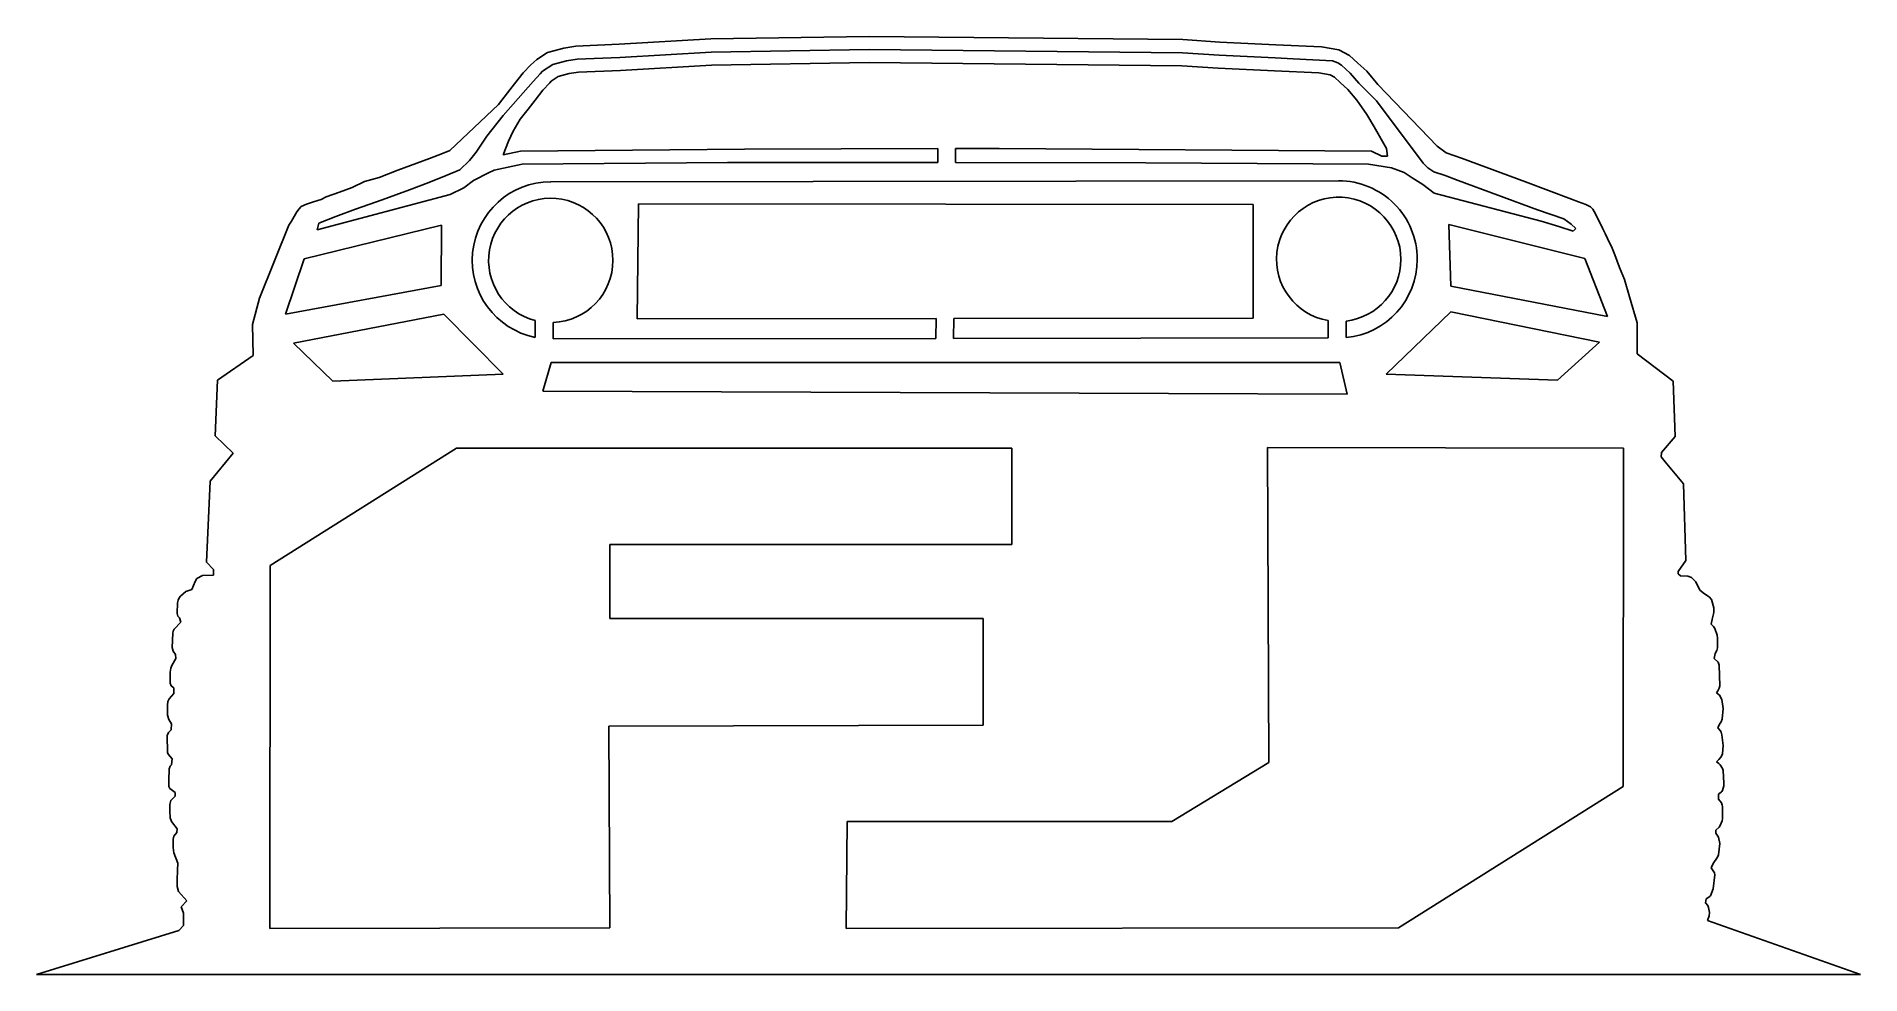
# Model space of a CAD drawing. Header units: metres. Extents: x 59.6 to 70.4, y 13.6 to 19.2.
import ezdxf

# ---------------------------------------------------------------- set-up
doc = ezdxf.new("R2010")
doc.units = ezdxf.units.M

msp = doc.modelspace()

# ---------------------------------------------------------------- linework, layer by layer
at = {"color": 7, "linetype": 'CONTINUOUS'}
for p, q in [((62.67, 18.933), (62.735, 18.951)), ((62.79, 18.959), (63.042, 18.97)), ((63.042, 18.97), (63.585, 19.001)), ((63.585, 19.001), (64.525, 19.017)), ((64.525, 19.017), (66.393, 18.998)), ((66.393, 18.998), (66.61, 18.983)), ((66.61, 18.983), (66.946, 18.967)), ((66.946, 18.967), (67.21, 18.955)), ((67.21, 18.955), (67.278, 18.943)), ((67.346, 19.002), (67.398, 18.954)), ((67.398, 18.954), (67.449, 18.894)), ((62.531, 18.793), (62.578, 18.853)), ((62.578, 18.853), (62.619, 18.896)), ((62.619, 18.896), (62.627, 18.905)), ((67.303, 18.93), (67.338, 18.898)), ((67.338, 18.898), (67.383, 18.856)), ((67.383, 18.856), (67.438, 18.792)), ((67.449, 18.894), (67.554, 18.789)), ((62.442, 18.679), (62.489, 18.739)), ((62.489, 18.739), (62.531, 18.793)), ((67.438, 18.792), (67.496, 18.707)), ((67.554, 18.789), (67.833, 18.416)), ((62.244, 18.577), (62.341, 18.701)), ((62.4, 18.607), (62.442, 18.679)), ((67.496, 18.707), (67.541, 18.633)), ((67.541, 18.633), (67.614, 18.504)), ((62.18, 18.482), (62.244, 18.577)), ((62.341, 18.466), (62.372, 18.548)), ((62.372, 18.548), (62.4, 18.607)), ((67.917, 18.517), (67.971, 18.478)), ((61.787, 18.403), (61.901, 18.444)), ((61.901, 18.444), (61.978, 18.475)), ((61.978, 18.475), (62.023, 18.491)), ((62.082, 18.377), (62.139, 18.432)), ((62.139, 18.432), (62.18, 18.482)), ((62.445, 18.489), (62.341, 18.466)), ((63.782, 18.499), (62.445, 18.489)), ((66.178, 18.419), (65.041, 18.42)), ((65.301, 18.504), (65.042, 18.503)), ((67.525, 18.488), (65.301, 18.504)), ((67.586, 18.459), (67.525, 18.488)), ((67.621, 18.459), (67.586, 18.459)), ((67.614, 18.504), (67.621, 18.459)), ((67.833, 18.416), (67.861, 18.388)), ((67.971, 18.478), (68.063, 18.446)), ((68.063, 18.446), (68.444, 18.304)), ((61.44, 18.271), (61.513, 18.306)), ((61.513, 18.306), (61.6, 18.331)), ((61.6, 18.331), (61.711, 18.375)), ((61.711, 18.375), (61.787, 18.403)), ((61.782, 18.257), (61.897, 18.3)), ((61.897, 18.3), (62.001, 18.343)), ((62.001, 18.343), (62.082, 18.377)), ((62.164, 18.313), (62.106, 18.269)), ((62.253, 18.359), (62.164, 18.313)), ((62.287, 18.374), (62.253, 18.359)), ((67.288, 18.309), (67.288, 18.309)), ((67.72, 18.36), (67.645, 18.388)), ((67.768, 18.329), (67.72, 18.36)), ((67.832, 18.288), (67.768, 18.329)), ((67.861, 18.388), (67.897, 18.364)), ((67.897, 18.364), (67.964, 18.343)), ((67.964, 18.343), (68.042, 18.313)), ((68.042, 18.313), (68.515, 18.138)), ((68.444, 18.304), (68.718, 18.202)), ((61.209, 18.185), (61.254, 18.199)), ((62.025, 18.229), (61.231, 18.019)), ((61.254, 18.199), (61.284, 18.215)), ((61.284, 18.215), (61.364, 18.244)), ((61.364, 18.244), (61.44, 18.271)), ((61.459, 18.142), (61.619, 18.198)), ((61.619, 18.198), (61.782, 18.257)), ((62.106, 18.269), (62.025, 18.229)), ((67.898, 18.237), (67.832, 18.288)), ((68.537, 18.071), (67.898, 18.237)), ((68.718, 18.202), (68.76, 18.185)), ((61.077, 18.07), (61.093, 18.097)), ((61.093, 18.097), (61.108, 18.126)), ((61.108, 18.126), (61.122, 18.143)), ((61.122, 18.143), (61.134, 18.158)), ((61.134, 18.158), (61.166, 18.172)), ((61.166, 18.172), (61.209, 18.185)), ((61.241, 18.058), (61.342, 18.098)), ((61.342, 18.098), (61.459, 18.142)), ((63.148, 18.173), (66.819, 18.17)), ((66.819, 18.17), (66.819, 17.49)), ((68.515, 18.138), (68.674, 18.083)), ((68.674, 18.083), (68.717, 18.052)), ((68.76, 18.185), (68.805, 18.17)), ((68.805, 18.17), (68.832, 18.155)), ((68.832, 18.155), (68.847, 18.141)), ((68.847, 18.141), (68.863, 18.113)), ((68.863, 18.113), (68.876, 18.084)), ((68.876, 18.084), (68.892, 18.054)), ((60.886, 17.61), (61.062, 18.046)), ((61.062, 18.046), (61.077, 18.07)), ((61.973, 18.047), (61.153, 17.846)), ((61.231, 18.019), (61.241, 18.058)), ((61.971, 17.685), (61.973, 18.047)), ((67.987, 18.05), (67.998, 17.682)), ((68.799, 17.847), (67.987, 18.05)), ((68.643, 18.039), (68.537, 18.071)), ((68.729, 18.011), (68.643, 18.039)), ((68.717, 18.052), (68.745, 18.027)), ((68.745, 18.027), (68.729, 18.011)), ((68.892, 18.054), (68.906, 18.025)), ((68.906, 18.025), (68.919, 17.997)), ((68.919, 17.997), (68.933, 17.967)), ((68.933, 17.967), (68.962, 17.908)), ((68.962, 17.908), (68.978, 17.868)), ((68.978, 17.868), (69.006, 17.793)), ((61.153, 17.846), (61.041, 17.515)), ((68.933, 17.5), (68.799, 17.847)), ((69.006, 17.793), (69.036, 17.721)), ((61.041, 17.515), (61.971, 17.685)), ((67.998, 17.682), (68.933, 17.5)), ((69.036, 17.721), (69.065, 17.619)), ((60.844, 17.453), (60.886, 17.61)), ((69.065, 17.619), (69.11, 17.462)), ((60.849, 17.268), (60.844, 17.453)), ((61.986, 17.515), (61.089, 17.342)), ((62.34, 17.156), (61.986, 17.515)), ((66.819, 17.49), (65.031, 17.488)), ((67.613, 17.157), (67.999, 17.529)), ((67.999, 17.529), (68.885, 17.348)), ((69.11, 17.462), (69.11, 17.278)), ((61.089, 17.342), (61.323, 17.115)), ((68.885, 17.348), (68.636, 17.12)), ((60.636, 17.121), (60.849, 17.268)), ((62.577, 17.054), (62.628, 17.226)), ((62.628, 17.226), (67.336, 17.226)), ((67.336, 17.226), (67.38, 17.038)), ((69.11, 17.278), (69.325, 17.115)), ((60.621, 16.789), (60.636, 17.121)), ((61.323, 17.115), (62.34, 17.156)), ((68.636, 17.12), (67.613, 17.157)), ((69.325, 17.115), (69.337, 16.785)), ((67.38, 17.038), (62.577, 17.054)), ((60.729, 16.685), (60.621, 16.789)), ((69.337, 16.785), (69.256, 16.688)), ((60.591, 16.517), (60.729, 16.685)), ((60.95, 16.014), (62.063, 16.715)), ((62.063, 16.715), (65.377, 16.714)), ((65.377, 16.714), (65.377, 16.14)), ((66.912, 14.838), (66.903, 16.718)), ((66.903, 16.718), (69.03, 16.714)), ((69.03, 16.714), (69.028, 14.695)), ((69.256, 16.688), (69.254, 16.663)), ((69.254, 16.663), (69.277, 16.632)), ((69.277, 16.632), (69.387, 16.502)), ((60.57, 16.034), (60.591, 16.517)), ((69.387, 16.502), (69.401, 16.043)), ((65.377, 16.14), (62.977, 16.14)), ((62.977, 16.14), (62.977, 15.697)), ((60.611, 15.99), (60.57, 16.034)), ((60.948, 13.846), (60.95, 16.014)), ((69.401, 16.043), (69.356, 15.979)), ((60.481, 15.87), (60.502, 15.919)), ((60.502, 15.919), (60.512, 15.936)), ((60.545, 15.954), (60.611, 15.956)), ((60.611, 15.956), (60.611, 15.99)), ((69.356, 15.979), (69.355, 15.964)), ((69.355, 15.964), (69.37, 15.952)), ((69.37, 15.952), (69.414, 15.951)), ((69.435, 15.943), (69.461, 15.917)), ((69.461, 15.917), (69.485, 15.866)), ((60.395, 15.727), (60.397, 15.791)), ((60.415, 15.83), (60.447, 15.858)), ((60.447, 15.858), (60.481, 15.87)), ((69.485, 15.866), (69.513, 15.845)), ((69.513, 15.845), (69.54, 15.826)), ((69.554, 15.811), (69.568, 15.762)), ((60.409, 15.701), (60.399, 15.712)), ((60.416, 15.675), (60.409, 15.701)), ((62.977, 15.697), (65.207, 15.697)), ((65.207, 15.697), (65.207, 15.06)), ((69.561, 15.702), (69.552, 15.663)), ((69.568, 15.733), (69.561, 15.702)), ((69.561, 15.702), (69.561, 15.702)), ((60.365, 15.524), (60.368, 15.609)), ((60.376, 15.633), (60.416, 15.675)), ((69.552, 15.663), (69.566, 15.649)), ((69.574, 15.638), (69.588, 15.598)), ((69.591, 15.581), (69.591, 15.523)), ((60.384, 15.483), (60.371, 15.503)), ((60.386, 15.459), (60.384, 15.483)), ((69.577, 15.489), (69.571, 15.458)), ((69.586, 15.506), (69.577, 15.489)), ((60.353, 15.311), (60.352, 15.378)), ((60.362, 15.417), (60.386, 15.459)), ((69.571, 15.458), (69.594, 15.436)), ((69.601, 15.419), (69.604, 15.295)), ((60.347, 15.218), (60.374, 15.25)), ((60.375, 15.283), (60.359, 15.295)), ((60.374, 15.25), (60.375, 15.283)), ((69.592, 15.266), (69.584, 15.254)), ((69.584, 15.254), (69.602, 15.24)), ((69.601, 15.281), (69.592, 15.266)), ((60.337, 15.121), (60.336, 15.18)), ((69.602, 15.24), (69.617, 15.214)), ((69.617, 15.214), (69.624, 15.161)), ((69.624, 15.161), (69.618, 15.097)), ((60.342, 15.017), (60.359, 15.032)), ((60.36, 15.068), (60.344, 15.095)), ((60.359, 15.032), (60.36, 15.068)), ((65.207, 15.06), (62.972, 15.055)), ((62.972, 15.055), (62.978, 13.851)), ((69.603, 15.067), (69.592, 15.044)), ((69.592, 15.044), (69.607, 15.028)), ((69.613, 15.081), (69.603, 15.067)), ((60.337, 14.897), (60.335, 14.998)), ((69.617, 15.003), (69.624, 14.939)), ((69.624, 14.939), (69.621, 14.89)), ((60.365, 14.859), (60.34, 14.887)), ((60.353, 14.815), (60.361, 14.824)), ((60.361, 14.824), (60.365, 14.859)), ((66.333, 14.486), (66.912, 14.838)), ((69.598, 14.856), (69.584, 14.842)), ((69.584, 14.842), (69.599, 14.831)), ((69.613, 14.872), (69.598, 14.856)), ((69.606, 14.824), (69.62, 14.802)), ((60.345, 14.73), (60.346, 14.799)), ((60.345, 14.695), (60.345, 14.73)), ((69.624, 14.789), (69.629, 14.714)), ((60.382, 14.659), (60.351, 14.682)), ((60.356, 14.61), (60.382, 14.636)), ((60.382, 14.636), (60.382, 14.659)), ((69.028, 14.695), (67.686, 13.85)), ((69.596, 14.644), (69.597, 14.618)), ((69.597, 14.618), (69.614, 14.596)), ((69.613, 14.66), (69.599, 14.65)), ((69.628, 14.699), (69.62, 14.671)), ((60.351, 14.547), (60.35, 14.587)), ((60.353, 14.507), (60.351, 14.547)), ((60.395, 14.441), (60.361, 14.485)), ((64.395, 14.486), (66.333, 14.486)), ((69.619, 14.489), (69.607, 14.461)), ((69.62, 14.574), (69.621, 14.501)), ((60.37, 14.33), (60.37, 14.38)), ((60.374, 14.398), (60.393, 14.42)), ((60.393, 14.42), (60.395, 14.441)), ((69.601, 14.451), (69.58, 14.434)), ((69.58, 14.434), (69.58, 14.416)), ((69.58, 14.416), (69.596, 14.392)), ((69.596, 14.392), (69.604, 14.353)), ((60.398, 14.237), (60.374, 14.298)), ((69.591, 14.273), (69.564, 14.234)), ((69.604, 14.353), (69.596, 14.286)), ((60.394, 14.135), (60.396, 14.194)), ((60.396, 14.194), (60.398, 14.237)), ((69.564, 14.234), (69.553, 14.209)), ((69.553, 14.209), (69.572, 14.179)), ((69.575, 14.166), (69.565, 14.084)), ((60.394, 14.098), (60.394, 14.135)), ((60.452, 14.011), (60.403, 14.067)), ((69.565, 14.084), (69.548, 14.042)), ((60.419, 13.976), (60.452, 14.011)), ((60.433, 13.937), (60.419, 13.976)), ((69.523, 14.024), (69.518, 13.999)), ((69.518, 13.999), (69.533, 13.984)), ((69.544, 14.038), (69.523, 14.024)), ((69.537, 13.972), (69.542, 13.942)), ((59.554, 13.572), (60.404, 13.834)), ((60.433, 13.865), (60.433, 13.937)), ((62.978, 13.851), (60.948, 13.846)), ((67.686, 13.85), (64.389, 13.847)), ((69.54, 13.922), (69.531, 13.895)), ((69.531, 13.895), (69.531, 13.895)), ((69.531, 13.895), (70.444, 13.572)), ((70.444, 13.572), (59.554, 13.572))]:
    msp.add_line(p, q, dxfattribs=at)
at = {"layer": '1', "color": 7, "linetype": 'CONTINUOUS'}
for p, q in [((64.525, 19.173), (63.58, 19.158)), ((66.399, 19.154), (64.525, 19.173)), ((62.605, 19.077), (62.542, 19.036)), ((62.702, 19.104), (62.605, 19.077)), ((62.775, 19.115), (62.702, 19.104)), ((63.034, 19.126), (62.775, 19.115)), ((63.58, 19.158), (63.034, 19.126)), ((63.582, 19.079), (63.038, 19.048)), ((64.525, 19.095), (63.582, 19.079)), ((66.396, 19.076), (64.525, 19.095)), ((66.615, 19.061), (66.396, 19.076)), ((66.619, 19.139), (66.399, 19.154)), ((66.95, 19.045), (66.615, 19.061)), ((66.954, 19.123), (66.619, 19.139)), ((67.227, 19.111), (66.954, 19.123)), ((67.329, 19.093), (67.227, 19.111)), ((67.394, 19.059), (67.329, 19.093)), ((67.444, 19.013), (67.394, 19.059)), ((62.46, 18.955), (62.408, 18.89)), ((62.506, 19.004), (62.46, 18.955)), ((62.506, 19.004), (62.542, 19.036)), ((62.562, 18.95), (62.519, 18.904)), ((62.576, 18.965), (62.562, 18.95)), ((62.638, 19.005), (62.576, 18.965)), ((62.718, 19.027), (62.638, 19.005)), ((62.783, 19.037), (62.718, 19.027)), ((62.735, 18.951), (62.79, 18.959)), ((63.038, 19.048), (62.783, 19.037)), ((67.057, 19.04), (66.95, 19.045)), ((67.057, 19.04), (67.291, 19.028)), ((67.324, 19.016), (67.291, 19.028)), ((67.324, 19.016), (67.324, 19.016)), ((67.346, 19.002), (67.324, 19.016)), ((67.496, 18.965), (67.444, 19.013)), ((67.562, 18.887), (67.496, 18.965)), ((62.341, 18.701), (62.519, 18.904)), ((62.408, 18.89), (62.366, 18.836)), ((62.627, 18.905), (62.67, 18.933)), ((67.278, 18.943), (67.303, 18.93)), ((67.422, 18.927), (67.422, 18.927)), ((67.478, 18.866), (67.478, 18.866)), ((67.917, 18.517), (67.562, 18.887)), ((62.023, 18.491), (62.313, 18.767)), ((62.366, 18.836), (62.313, 18.767)), ((62.287, 18.374), (62.454, 18.411)), ((62.454, 18.411), (63.679, 18.42)), ((64.935, 18.42), (63.679, 18.42)), ((64.936, 18.503), (63.782, 18.499)), ((64.936, 18.503), (64.935, 18.42)), ((65.042, 18.503), (65.041, 18.42)), ((66.178, 18.419), (67.507, 18.41)), ((67.507, 18.41), (67.645, 18.388)), ((62.624, 18.305), (67.328, 18.311)), ((67.663, 18.381), (67.663, 18.381)), ((67.802, 18.307), (67.802, 18.307)), ((63.148, 18.173), (63.141, 17.486)), ((62.532, 17.477), (62.532, 17.376)), ((62.639, 17.465), (62.639, 17.367)), ((64.925, 17.488), (63.141, 17.486)), ((64.925, 17.488), (64.924, 17.37)), ((65.031, 17.488), (65.03, 17.37)), ((67.266, 17.476), (67.266, 17.373)), ((67.373, 17.473), (67.373, 17.375)), ((64.924, 17.37), (62.639, 17.367)), ((67.266, 17.373), (65.03, 17.37)), ((60.512, 15.936), (60.545, 15.954)), ((69.435, 15.943), (69.414, 15.951)), ((60.397, 15.791), (60.4, 15.806)), ((60.4, 15.806), (60.407, 15.82)), ((60.407, 15.82), (60.415, 15.83)), ((69.554, 15.811), (69.54, 15.826)), ((60.399, 15.712), (60.395, 15.727)), ((69.568, 15.733), (69.568, 15.762)), ((60.368, 15.609), (60.371, 15.622)), ((60.371, 15.622), (60.376, 15.633)), ((69.574, 15.638), (69.566, 15.649)), ((69.591, 15.581), (69.588, 15.598)), ((60.371, 15.503), (60.365, 15.524)), ((69.586, 15.506), (69.591, 15.523)), ((60.352, 15.378), (60.356, 15.401)), ((60.356, 15.401), (60.362, 15.417)), ((69.601, 15.419), (69.594, 15.436)), ((60.359, 15.295), (60.353, 15.311)), ((69.601, 15.281), (69.604, 15.295)), ((60.336, 15.18), (60.339, 15.201)), ((60.339, 15.201), (60.347, 15.218)), ((60.344, 15.095), (60.337, 15.121)), ((69.612, 15.018), (69.607, 15.028)), ((69.613, 15.081), (69.618, 15.097)), ((60.335, 14.998), (60.342, 15.017)), ((69.617, 15.003), (69.612, 15.018)), ((60.34, 14.887), (60.337, 14.897)), ((60.346, 14.799), (60.353, 14.815)), ((69.606, 14.824), (69.599, 14.831)), ((69.613, 14.872), (69.621, 14.89)), ((69.624, 14.789), (69.62, 14.802)), ((69.628, 14.699), (69.629, 14.714)), ((60.351, 14.682), (60.345, 14.695)), ((60.35, 14.587), (60.356, 14.61)), ((69.596, 14.644), (69.599, 14.65)), ((69.613, 14.66), (69.617, 14.664)), ((69.618, 14.583), (69.614, 14.596)), ((69.617, 14.664), (69.62, 14.671)), ((60.361, 14.485), (60.353, 14.507)), ((64.395, 14.486), (64.389, 13.847)), ((69.62, 14.574), (69.618, 14.583)), ((69.619, 14.489), (69.621, 14.501)), ((60.37, 14.38), (60.374, 14.398)), ((69.601, 14.451), (69.607, 14.461)), ((60.374, 14.298), (60.37, 14.33)), ((69.591, 14.273), (69.596, 14.286)), ((69.575, 14.166), (69.572, 14.179)), ((60.403, 14.067), (60.394, 14.098)), ((69.537, 13.972), (69.533, 13.984)), ((69.54, 13.922), (69.542, 13.942)), ((69.544, 14.038), (69.548, 14.042)), ((60.404, 13.834), (60.433, 13.865))]:
    msp.add_line(p, q, dxfattribs=at)
for centre, radius, start, end in [((62.625, 17.836), 0.469, 90.0729, 258.5325), ((67.329, 17.842), 0.469, 0, 90.0729), ((62.625, 17.836), 0.371, 0, 255.4556), ((67.329, 17.842), 0.371, 0, 260.289), ((62.625, 17.836), 0.371, 272.1569, 360), ((67.329, 17.842), 0.469, 275.4549, 360), ((67.329, 17.842), 0.371, 276.8967, 360)]:
    msp.add_arc(centre, radius, start, end, dxfattribs=at)

doc.saveas('drawing.dxf')
